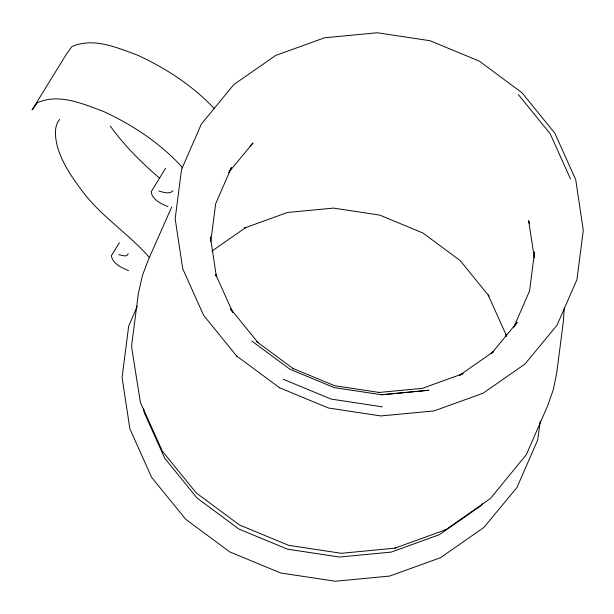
<?xml version="1.0" encoding="UTF-8"?>
<svg xmlns="http://www.w3.org/2000/svg" width="614" height="614" viewBox="0 0 614 614"><rect width="100%" height="100%" fill="white"/><g stroke="black" fill="none" stroke-linecap="round" stroke-linejoin="round"><path stroke-width="0.92" d="M210.663 241.248L210.364 236.912L216.427 276.814L215.744 274.466L232.721 312.311L230.641 308.919L257.995 342.597L256.875 341.752L293.438 368.837L292.87 368.408L334.63 385.707L379.298 392.461L378.523 392.515L422.371 388.34L463.102 373.611L459.433 375.4L493.403 351.738L491.545 353.38M564.327 307.791L563.253 322.304L556.691 373.182L553.245 389.813L547.611 405.846L526.382 454.606L490.417 498.53L446.47 529.253L444.052 530.373M210.863 240.987L215.675 203.741L231.417 167.599L229.383 171.214M540.259 421.066L537.695 440.008L517.011 487.393L483.97 527.388L440.453 557.735L389.667 576.062L335.267 581.251L280.705 572.992L229.697 551.871L185.727 519.306L151.604 477.347L129.884 428.841L122.079 377.487L128.671 326.172L137.359 306.01M171.774 206.826L148.442 259.568L142.425 275.486L138.303 293.86L131.734 344.776L131.803 348.353L140.422 402.485L162.357 451.167L196.211 492.889L239.383 524.924L288.649 545.324L341.346 553.298L394.84 548.172L445.311 529.913M59.573 119.4C53.272 127.397 55.444 138.457 57.624 147.583C62.183 162.219 70.495 175.289 79.628 187.47C98.555 214.762 127.443 232.483 149.025 257.059M119.369 242.753L111.364 255.762C112.677 263.713 121.749 267.857 128.541 270.597M165.68 168.175L151.182 191.752C152.103 199.688 161.321 203.825 167.929 206.634M128.219 253.613L127.221 255.24L125.149 256.015L118.74 254.733M172.948 190.747C169.38 194.692 163.178 192.19 158.873 191M228.5 172.618L253.014 142.947L250.067 145.994M491.169 353.848L517.211 322.312L513.788 327.224L529.529 291.082L534.579 251.97L534.387 257.251M482.312 503.848L480.501 506.036L439.348 534.702L391.241 552.093L339.442 557.036L287.498 549.177L238.93 529.061L197.071 498.061L164.752 458.282L144.183 412.439L143.615 408.686M211.807 251.187L245.807 227.502L244.572 227.978L287.383 212.498L333.479 208.1L379.705 215.092L422.923 232.998L460.185 260.589L488.944 295.986L488.168 294.95L506.32 335.405L506.097 334.645L506.381 336.518M394.84 548.172L395.738 547.834M381.647 394.756L428.933 390.251L381.616 394.764L334.216 387.595L289.885 369.221L251.694 340.954M382.322 406.821L331.069 399.069L283.154 379.229M279.585 387.764L328.521 408.034L380.864 415.947L434.152 410.896L483.118 393.198L524.993 364.025L557.105 325.113L576.937 279.585L583.3 230.311L575.74 179.787L554.833 133.177L521.977 92.729L479.35 61.154L430.046 40.731L377.303 32.749L324.553 37.792L275.632 55.475L233.796 84.617L201.369 124.02L181.537 169.541L175.174 218.822L182.734 268.771L203.664 315.427L236.551 355.905L279.585 387.764L279.155 387.457M236.551 355.905L237.395 356.519M159.625 178.206C141.489 162.587 124.258 145.602 110.32 126.062M214.57 108.878C192.988 85.906 166.225 68.392 137.705 55.237C117.205 47.692 93.443 37.047 71.899 46.633L66.588 53.848L32.089 109.937L37.4 102.722C58.952 93.136 82.706 103.781 103.213 111.326C132.041 124.588 158.988 142.387 180.754 165.626L182.419 167.829M518.346 94.571L550.228 133.814L570.521 179.042M529.352 223.719L528.662 220.664L534.326 257.949"/></g></svg>
